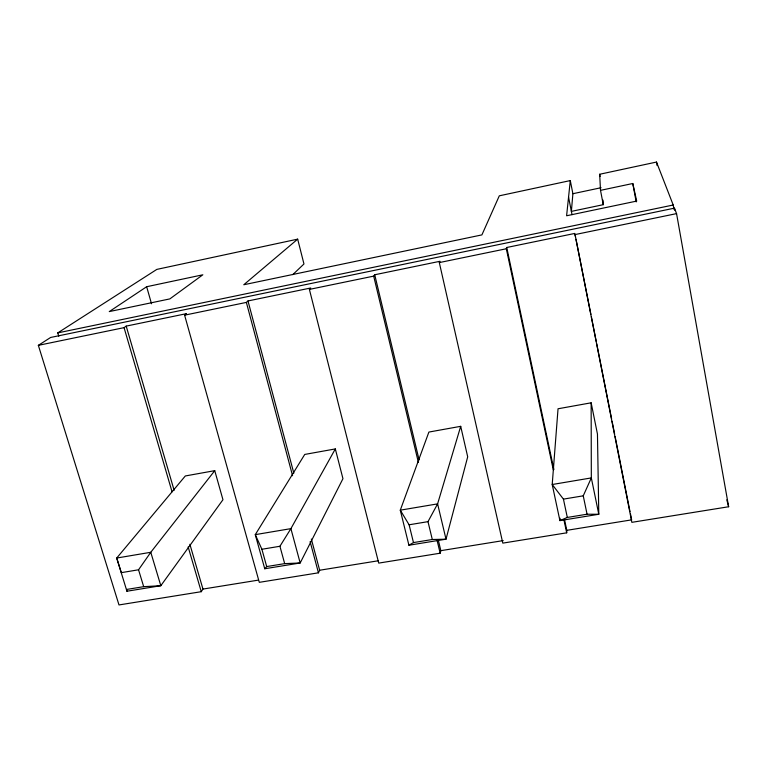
<?xml version="1.0" encoding="UTF-8"?>
<svg xmlns="http://www.w3.org/2000/svg" width="767" height="767" viewBox="0 0 767 767"><rect width="100%" height="100%" fill="white"/><g stroke="black" fill="none" stroke-linecap="round" stroke-linejoin="round"><path stroke-width="1.15" d="M438.331 540.189L440.843 550.668L440.162 553.208L378.725 563.103L309.389 289.399L373.692 276.13L374.727 274.768L440.057 261.269L439.318 262.582L502.807 543.122L566.688 532.825L566.794 530.333L564.56 519.815M560.044 518.233L559.91 520.611L598.787 514.274L597.455 434.064L591.146 402.809L558.04 408.773L552.211 484.514L559.91 520.611L567.312 517.447L587.062 514.216L598.787 514.274L591.328 477.918L591.146 402.809M258.402 580.12L202.958 589.075L201.261 591.693L118.99 604.942L38.35 345.342L50.641 337.461L674.442 208.154L676.561 213.619L728.65 506.747L631.845 522.337L574.828 233.427L506.738 247.492L506.325 248.757L553.275 469.701M292.793 274.615L303.962 263.982L297.673 239.141L243.781 284.749L481.906 234.894L499.298 195.825L570.293 180.581L572.891 193.715L571.377 211.385L603.255 204.684L602.977 200.101M570.293 180.581L566.602 215.767L636.687 201.079L632.785 183.505L600.513 190.35L603.255 204.684M460.699 426.327L437.602 503.871L427.996 521.646L432.3 539.508L446.01 539.191L467.697 456.816L460.699 426.327L428.887 432.061L400.288 510.17L408.916 545.241L446.01 539.191L437.602 503.871L400.288 510.17L409.108 524.791L413.471 542.585L408.916 545.241M587.062 514.216L583.246 495.827L591.328 477.918L552.211 484.514L563.429 499.125L567.312 517.447M38.35 345.342L124.062 327.653L126.2 326.109L186.496 313.655L184.607 315.16L259.304 582.335L318.449 572.815L319.657 570.236L311.344 539.028M335.323 448.925L290.904 528.636L279.926 546.267L284.672 563.63L300.175 562.978L342.954 478.685L335.323 448.925L304.739 454.438L255.277 534.647L264.749 568.759L300.175 562.978L290.904 528.636L255.277 534.647L261.902 549.268L266.695 566.564L264.749 568.759M126.939 591.232L126.507 589.468L143.688 586.669L160.821 585.71L150.773 552.288L116.718 558.04L121.33 572.652L138.549 569.785L150.773 552.288L214.75 470.66L222.957 499.729L160.821 585.71L126.939 591.232L116.718 558.04L185.317 475.962L214.75 470.66M309.389 289.399L310.712 287.989L247.981 300.952L246.37 302.409L184.607 315.16M146.66 286.724L109.269 311.594L169.852 298.9L202.833 274.797L146.66 286.724L151.521 303.761M58.771 336.205L57.765 332.897L156.851 269.39L297.673 239.141M600.513 190.35L599.669 174.262L656.494 162.058L673.215 205.01L674.001 209.439M572.891 193.715L601.069 187.723M57.765 332.897L673.215 205.01M439.318 262.582L506.325 248.757M574.751 234.635L676.561 213.619M261.902 549.268L279.926 546.267M409.108 524.791L427.996 521.646M563.429 499.125L583.246 495.827M266.695 566.564L284.672 563.63M413.471 542.585L432.3 539.508M319.657 570.236L378.495 560.735M440.843 550.668L503.21 540.601M566.794 530.333L631.644 519.863L630.484 513.995M138.549 569.785L143.688 586.669M126.2 326.109L174.128 490.314M189.88 544.292L202.958 589.075M124.062 327.653L172.057 491.81M188.164 546.919L201.261 591.693M726.79 499.816L728.65 506.747M246.37 302.409L292.572 475.741M310.127 541.617L318.449 572.815M247.981 300.952L293.819 473.153M374.727 274.768L419.089 459.864M373.692 276.13L418.379 462.405M437.094 540.399L440.162 553.208M506.738 247.492L553.889 469.557M563.956 519.968L566.688 532.825M568.558 197.138L572.029 214.655M575.058 234.606L575.518 236.955M575.988 239.304L590.897 314.432M591.357 316.781L596.247 341.43M596.716 343.779L611.615 418.907M612.085 421.256L614.645 434.17M615.115 436.519L630.014 511.647M599.669 174.262L600.091 176.468M632.785 183.505L636.188 201.913M656.494 162.058L657.127 165.586M674.442 208.154L674.835 210.398"/></g></svg>
